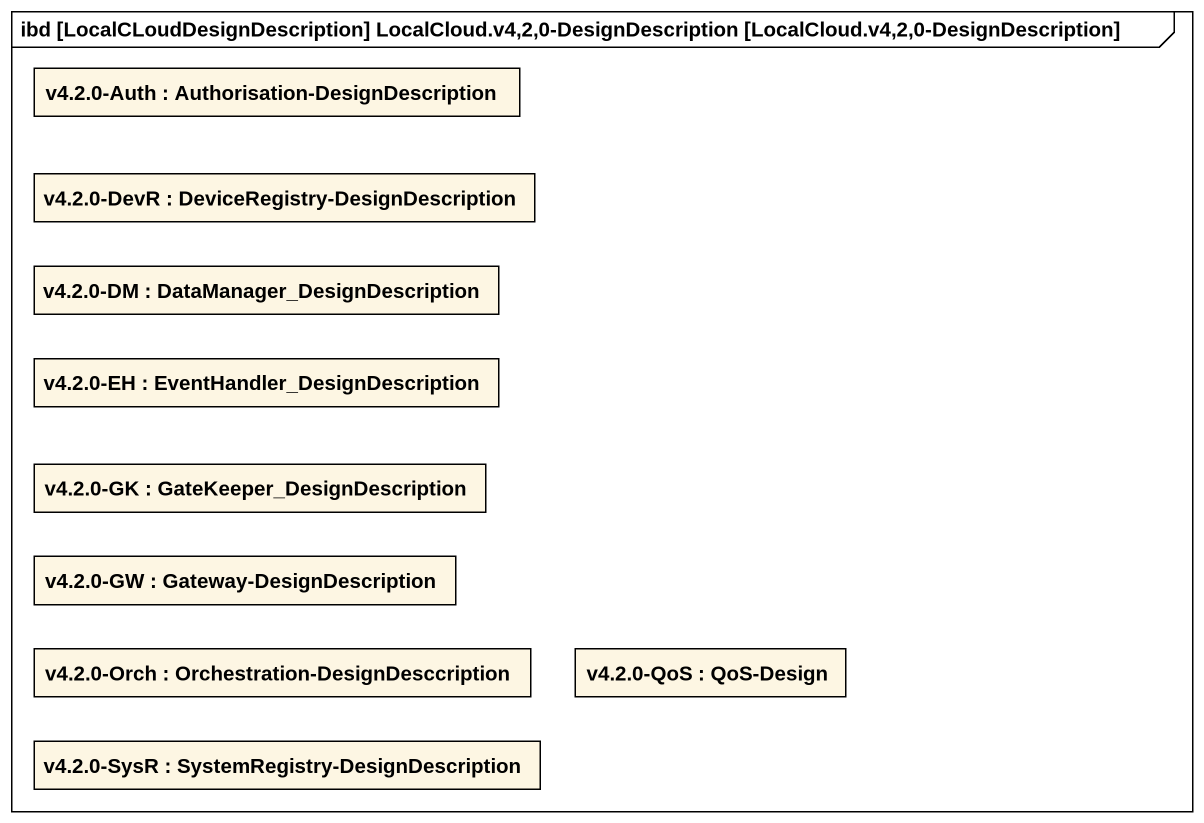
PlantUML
@startuml
mainframe ibd [LocalCLoudDesignDescription] LocalCloud.v4,2,0-DesignDescription [LocalCloud.v4,2,0-DesignDescription]
rectangle "v4.2.0-Auth : Authorisation-DesignDescription" as v4_2_0_Auth
rectangle "v4.2.0-DevR : DeviceRegistry-DesignDescription" as v4_2_0_DevR
rectangle "v4.2.0-DM : DataManager_DesignDescription" as v4_2_0_DM
rectangle "v4.2.0-EH : EventHandler_DesignDescription" as v4_2_0_EH
rectangle "v4.2.0-GK : GateKeeper_DesignDescription" as v4_2_0_GK
rectangle "v4.2.0-GW : Gateway-DesignDescription" as v4_2_0_GW
rectangle "v4.2.0-Orch : Orchestration-DesignDesccription" as v4_2_0_Orch
rectangle "v4.2.0-QoS : QoS-Design" as v4_2_0_QoS
rectangle "v4.2.0-SysR : SystemRegistry-DesignDescription" as v4_2_0_SysR
@enduml
